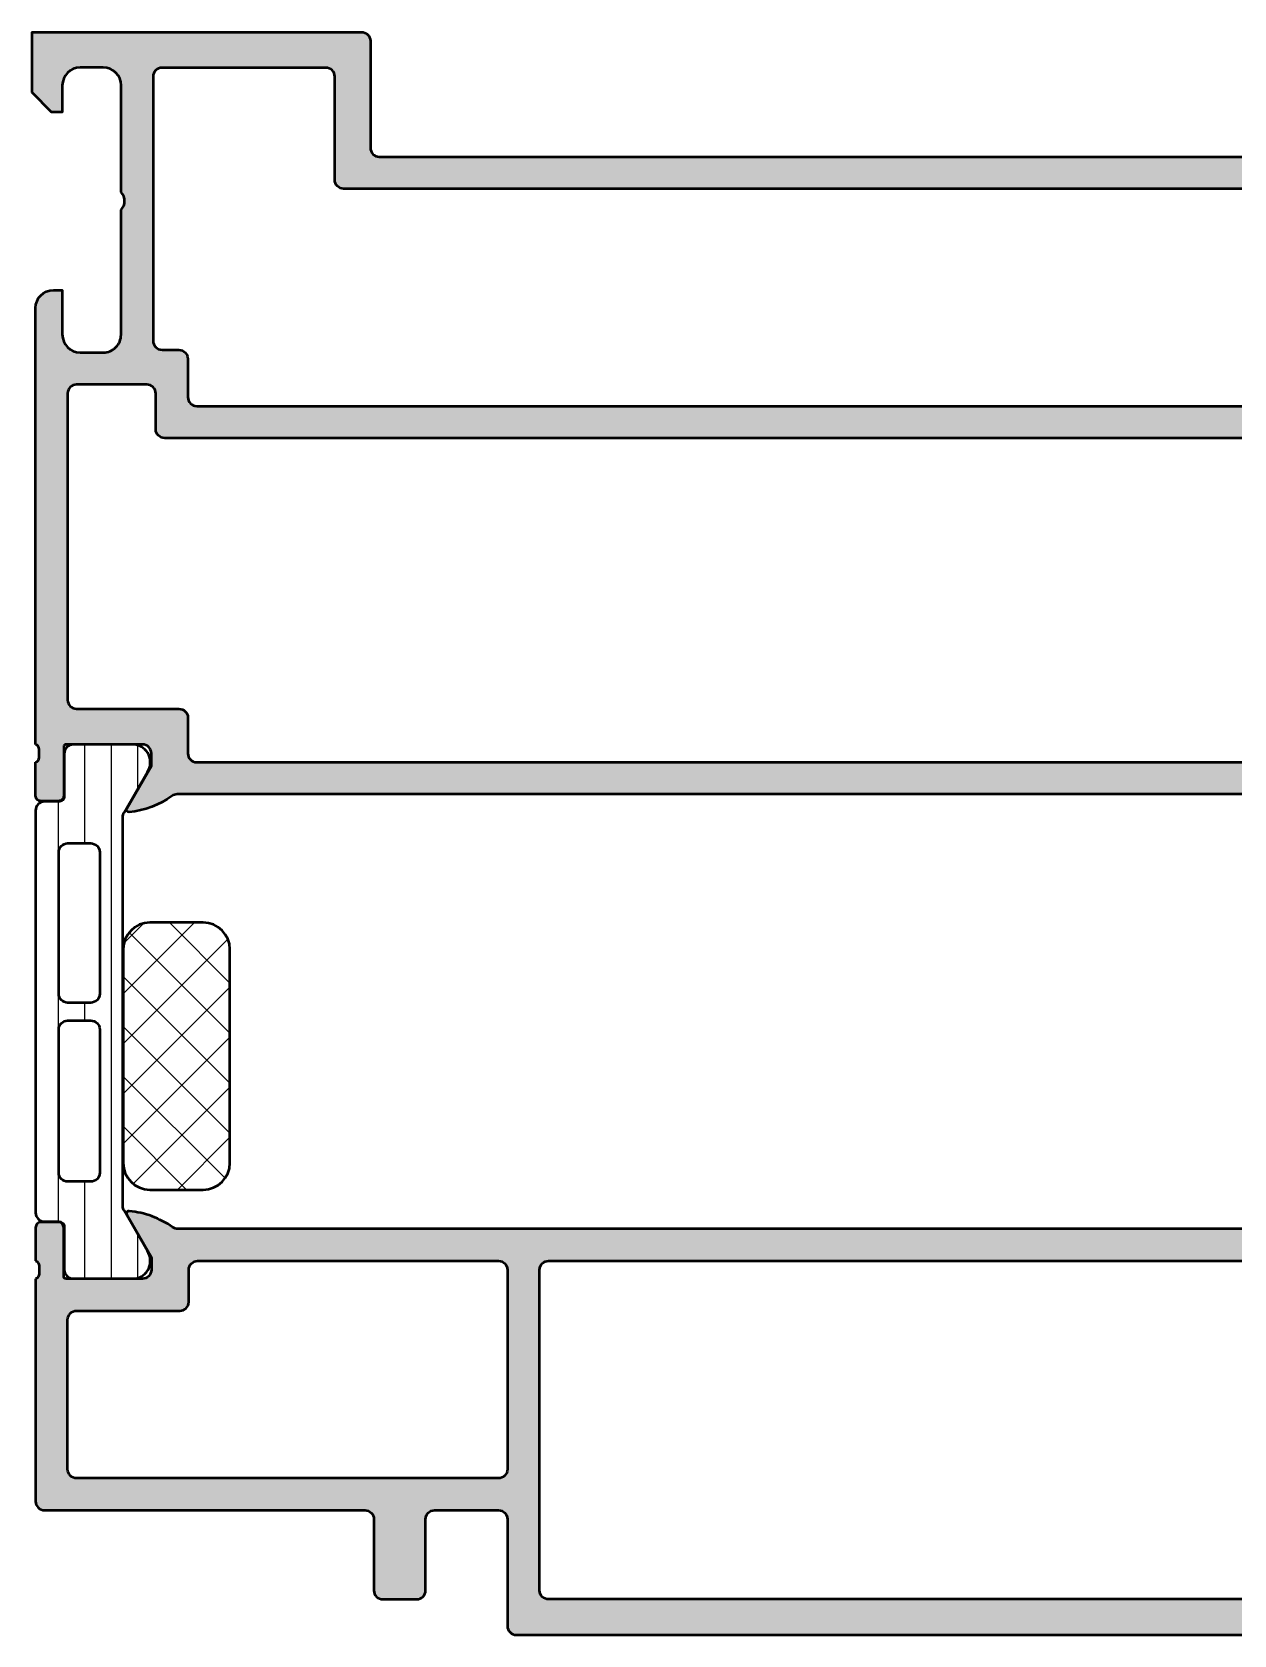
# Model space of a CAD drawing. Extents: x 0 to 135, y 0 to 90.
# Drawn here: x 0 to 67.5, y 0 to 90 of the extents above; entities that cross this region are included whole.
import ezdxf

# ---------------------------------------------------------------- set-up
doc = ezdxf.new("R2010")
doc.units = 0
for name, color, linetype, lineweight in [('0S-Alu contour', 7, 'Continuous', 50), ('0S-Alu hatch', 252, 'Continuous', 25), ('0S-Plastic contour', 254, 'Continuous', 50), ('0S-Plastic hatch', 253, 'Continuous', 25), ('0S-PT contour', 91, 'Continuous', 50), ('0S-PT hatch', 103, 'Continuous', 25)]:
    doc.layers.add(name, color=color, linetype=linetype, lineweight=lineweight)

# ---------------------------------------------------------------- blocks, each defined once
blk = doc.blocks.new('436130__63315BC6_4E05_474E_A464_216740089B08_')
at = {"layer": '0S-Alu hatch'}
h = blk.add_hatch(color=256, dxfattribs=at)
edge = h.paths.add_edge_path()
edge.add_line((-7.1e-15, 86.60998725334208), (0, 90))
edge.add_line((0, 90), (18.49999999999994, 90.00000000000202))
edge.add_ellipse((18.4999999999998, 89.50000000000188), major_axis=(-0.5000000000001421, 0), ratio=1, start_angle=180, end_angle=269.99999999998374, ccw=False)
edge.add_line((18.99999999999994, 89.50000000000188), (18.99999999999994, 83.50000000000935))
edge.add_arc((19.49999999999993, 83.50000000000935), 0.4999999999999894, 180, 269.9999999999996)
edge.add_line((19.49999999999993, 83.00000000000936), (90.49999999999945, 83.00000000001279))
edge.add_arc((90.49999999999952, 83.50000000001334), 0.5000000000005543, 269.9999999999935, 360)
edge.add_line((91.00000000000006, 83.50000000001334), (91, 89.50000000001963))
edge.add_ellipse((91.49999999999963, 89.5000000000194), major_axis=(-0.4999999999996306, 0), ratio=1, start_angle=269.99999999997397, end_angle=360, ccw=False)
edge.add_line((91.49999999999986, 90.00000000001904), (110, 90.00000000002177))
edge.add_line((110, 90.00000000002177), (109.9999999999999, 86.60998725334218))
edge.add_line((109.9999999999999, 86.60998725334218), (108.8999999999997, 85.50998725334213))
edge.add_line((108.8999999999997, 85.50998725334213), (108.2999999999998, 85.50998725334205))
edge.add_line((108.2999999999998, 85.50998725334205), (108.2999999999999, 87.00998725334212))
edge.add_arc((107.2999999999999, 87.00998725334205), 0.9999999999999573, 0, 90.00000000000081)
edge.add_line((107.2999999999999, 88.009987253342), (106, 88.00998725334199))
edge.add_arc((105.9999999999999, 87.00998725334212), 0.9999999999998721, 89.9999999999992, 180)
edge.add_line((105.0000000000001, 87.00998725334212), (104.9999999999999, 81.00998725334202))
edge.add_arc((105.525, 80.509987253342), 0.7250000000000246, 136.3971810272982, 223.6028189727017)
edge.add_line((104.9999999999999, 80.00998725334202), (104.9999999999999, 73.0099872533421))
edge.add_arc((106, 73.00998725334208), 1.000000000000028, 180, 270)
edge.add_line((106, 72.00998725334205), (107.2999999999999, 72.00998725334196))
edge.add_arc((107.2999999999998, 73.00998725334202), 1.000000000000056, 270.0000000000041, 360)
edge.add_line((108.2999999999999, 73.00998725334202), (108.2999999999999, 75.50998725334202))
edge.add_line((108.2999999999999, 75.50998725334202), (108.7999999999997, 75.50998725334202))
edge.add_ellipse((108.7999999999998, 74.5099872533419), major_axis=(-1.000000000000113, 0), ratio=1, start_angle=180, end_angle=270.00000000000165, ccw=False)
edge.add_line((109.7999999999999, 74.5099872533419), (109.8000000000008, 50.00000000002188))
edge.add_arc((109.8788364465439, 49.73247940802871), 0.2788950563274882, 106.4198764194935, 181.1645893740963)
edge.add_line((109.5999990000008, 49.72681100003034), (109.5999990000008, 49.27321700003036))
edge.add_arc((109.878867095644, 49.2675563405533), 0.2789255417371578, 178.8371299271119, 253.5754054446409)
edge.add_line((109.8000000000008, 49.00001300003036), (109.8000000000008, 47.12000200002189))
edge.add_ellipse((109.5000000000008, 47.12000200002184), major_axis=(-0.3000000000000114, 0), ratio=1, start_angle=90.00000000001091, end_angle=180, ccw=False)
edge.add_line((109.5000000000009, 46.82000200002183), (108.520025680958, 46.82000200002178))
edge.add_ellipse((108.5200256809581, 47.12000200002176), major_axis=(-0.2999999999999758, 0), ratio=1, start_angle=0, end_angle=89.99999999999193, ccw=False)
edge.add_line((108.2200256809581, 47.12000200002176), (108.220025680958, 49.88000000002195))
edge.add_arc((108.1000256809581, 49.88000000002189), 0.1199999999999051, 0, 90.00000000002036)
edge.add_line((108.1000256809581, 50.0000000000218), (103.8000000000008, 50.00000000002183))
edge.add_arc((103.8000000000008, 49.50000000002183), 0.5, 90, 180)
edge.add_line((103.3000000000008, 49.50000000002183), (103.3000000000008, 48.80000000002181))
edge.add_line((103.3000000000008, 48.80000000002181), (104.6814954576231, 46.40717967699429))
edge.add_ellipse((104.5618802153525, 46.33811978467008), major_axis=(-0.1381197846483073, 0), ratio=1, start_angle=84.37742244924073, end_angle=210.0000000000246, ccw=False)
edge.add_ellipse((105.0382232411751, 51.17660886188025), major_axis=(-5.000000000010663, 0), ratio=1, start_angle=54.481589632735904, end_angle=84.3774224492135, ccw=False)
edge.add_arc((101.8429183889696, 46.69999999992239), 0.5000000001245711, 54.48158963268474, 89.99999999995767)
edge.add_line((101.84291838897, 47.20000000004696), (8.157081610951847, 47.20000000002212))
edge.add_arc((8.157081610951886, 46.70000000002866), 0.499999999993463, 90.00000000000428, 125.5184103672748)
edge.add_ellipse((4.961776758824488, 51.17660886187668), major_axis=(-5.000000000007009, 0), ratio=1, start_angle=95.62257755079412, end_angle=125.51841036727109, ccw=False)
edge.add_ellipse((5.438119784647258, 46.33811978467018), major_axis=(-0.1381197846482801, 0), ratio=1, start_angle=-29.999999999976694, end_angle=95.62257755082089, ccw=False)
edge.add_line((5.318504542376584, 46.40717967699427), (6.699999999998965, 48.80000000002182))
edge.add_line((6.699999999998965, 48.80000000002182), (6.699999999999, 49.50000000002173))
edge.add_arc((6.199999999998951, 49.50000000002181), 0.5000000000000498, 0, 89.99999999999022)
edge.add_line((6.199999999999036, 50.00000000002186), (1.899974319041781, 50.00000000002188))
edge.add_arc((1.899974319041777, 49.88000000002188), 0.1200000000000045, 89.9999999999982, 180)
edge.add_line((1.779974319041773, 49.88000000002188), (1.77997431904177, 47.12000200002179))
edge.add_ellipse((1.47997431904184, 47.12000200002181), major_axis=(-0.2999999999999296, 0), ratio=1, start_angle=89.99999999999523, end_angle=180, ccw=False)
edge.add_line((1.479974319041815, 46.82000200002188), (0.4999999999990053, 46.82000200002188))
edge.add_ellipse((0.4999999999989877, 47.12000200002188), major_axis=(-0.3000000000000043, 0), ratio=1, start_angle=0, end_angle=90.00000000000341, ccw=False)
edge.add_line((0.1999999999989834, 47.12000200002188), (0.1999999999990507, 49.00001300003039))
edge.add_arc((0.121132904355805, 49.26755634055329), 0.2789255417371319, 286.4245945553725, 361.1628700729025)
edge.add_line((0.4000009999989541, 49.27321700003043), (0.400000999998909, 49.72681100003029))
edge.add_arc((0.1211635534558797, 49.7324794080287), 0.2788950563274171, 358.8354106258941, 433.5801235804983)
edge.add_line((0.1999999999989631, 50.0000000000218), (0.1999999999999886, 74.50998725334193))
edge.add_ellipse((1.200000000000006, 74.50998725334205), major_axis=(-1.000000000000017, 0), ratio=1, start_angle=270.00000000000756, end_angle=360, ccw=False)
edge.add_line((1.199999999999874, 75.50998725334206), (1.699999999999924, 75.50998725334199))
edge.add_line((1.699999999999924, 75.50998725334199), (1.699999999999931, 73.00998725334216))
edge.add_arc((2.700000000000038, 73.00998725334216), 1.000000000000106, 180, 269.9999999999943)
edge.add_line((2.699999999999938, 72.00998725334205), (3.999999999999722, 72.00998725334205))
edge.add_arc((3.99999999999985, 73.00998725334215), 1.000000000000099, 269.9999999999927, 360)
edge.add_line((4.99999999999995, 73.00998725334215), (4.999999999999943, 80.00998725334202))
edge.add_arc((4.475000000000115, 80.50998725334205), 0.7249999999998951, 316.3971810272854, 403.602818972713)
edge.add_line((4.999999999999956, 81.00998725334205), (4.999999999999943, 87.009987253342))
edge.add_arc((3.999999999999928, 87.00998725334205), 1.000000000000014, 0, 90)
edge.add_line((3.999999999999928, 88.00998725334206), (2.699999999999818, 88.00998725334206))
edge.add_arc((2.700000000000219, 87.00998725334183), 1.000000000000227, 90.000000000023, 180)
edge.add_line((1.699999999999992, 87.00998725334183), (1.699999999999882, 85.509987253342))
edge.add_line((1.699999999999882, 85.509987253342), (1.099999999999795, 85.50998725334213))
edge.add_line((1.099999999999795, 85.50998725334213), (-7.1e-15, 86.60998725334208))
edge = h.paths.add_edge_path()
edge.add_ellipse((7.449288645833526, 67.70000000000145), major_axis=(-0.4999999999999574, 0), ratio=1, start_angle=0, end_angle=89.9999999999992, ccw=False)
edge.add_line((6.949288645833568, 67.70000000000144), (6.949288645833576, 69.70998725334204))
edge.add_arc((6.449288645833547, 69.709987253342), 0.5000000000000285, 0, 90.00000000000325)
edge.add_line((6.449288645833519, 70.20998725334204), (2.499999999999488, 70.20998725334204))
edge.add_arc((2.499999999999488, 69.70998725334204), 0.5, 90, 180)
edge.add_line((1.999999999999488, 69.70998725334204), (1.999999999999488, 52.50000000002184))
edge.add_arc((2.499999999999502, 52.50000000002184), 0.5000000000000142, 180, 269.9999999999984)
edge.add_line((2.499999999999488, 52.00000000002184), (8.24928864583336, 52.00000000002184))
edge.add_ellipse((8.249288645833431, 51.50000000002168), major_axis=(-0.5000000000001564, 0), ratio=1, start_angle=180, end_angle=270.00000000000813, ccw=False)
edge.add_line((8.749288645833587, 51.50000000002175), (8.749288645833587, 49.50000000004659))
edge.add_arc((9.249288645833644, 49.50000000004659), 0.500000000000057, 180, 270)
edge.add_line((9.249288645833644, 49.00000000004653), (100.7507113541662, 49.00000000004653))
edge.add_arc((100.7507113541662, 49.50000000004662), 0.5000000000000853, 269.9999999999968, 360)
edge.add_line((101.2507113541663, 49.50000000004659), (101.2507113541663, 51.50000000002172))
edge.add_ellipse((101.7507113541664, 51.50000000002172), major_axis=(-0.5000000000001137, 0), ratio=1, start_angle=270, end_angle=360, ccw=False)
edge.add_line((101.7507113541664, 52.00000000002184), (107.5000000000004, 52.00000000002184))
edge.add_arc((107.5000000000004, 52.50000000002189), 0.500000000000057, 269.9999999999935, 360)
edge.add_line((108.0000000000005, 52.50000000002184), (108.0000000000004, 69.70998725334204))
edge.add_arc((107.5000000000004, 69.70998725334204), 0.5, 0, 90)
edge.add_line((107.5000000000004, 70.20998725334204), (103.5507113541663, 70.20998725334204))
edge.add_arc((103.5507113541663, 69.70998725334204), 0.5, 90, 180)
edge.add_line((103.0507113541663, 69.70998725334204), (103.0507113541663, 67.70000000000152))
edge.add_ellipse((102.5507113541663, 67.70000000000152), major_axis=(-0.500000000000071, 0), ratio=1, start_angle=89.99999999999511, end_angle=180, ccw=False)
edge.add_line((102.5507113541662, 67.20000000000145), (7.449288645833519, 67.2000000000015))
edge = h.paths.add_edge_path()
edge.add_arc((16.49999999999994, 87.49999999997758), 0.5, 0, 90)
edge.add_line((16.49999999999994, 87.99999999997758), (7.290012746635227, 87.99999999997789))
edge.add_arc((7.290012746634417, 87.5099872533427), 0.4900127466351876, 89.9999999999053, 180)
edge.add_line((6.799999999999229, 87.5099872533427), (6.79999999999876, 72.65781615802257))
edge.add_arc((7.299999999998789, 72.65781615802271), 0.5000000000000285, 180, 270.0000000000098)
edge.add_line((7.299999999998874, 72.15781615802268), (8.24928864581176, 72.15781615802268))
edge.add_ellipse((8.249288645811745, 71.6578161580008), major_axis=(-0.5000000000218848, 0), ratio=1, start_angle=180, end_angle=269.9999999999984, ccw=False)
edge.add_line((8.74928864583363, 71.6578161580008), (8.749288645833474, 69.50000000000085))
edge.add_arc((9.249288645833346, 69.50000000000097), 0.4999999999998721, 180, 270.0000000000081)
edge.add_line((9.249288645833415, 69.0000000000011), (100.7507113541664, 69.00000000000142))
edge.add_arc((100.7507113541665, 69.50000000000126), 0.4999999999998437, 269.999999999987, 360)
edge.add_line((101.2507113541663, 69.50000000000126), (101.2507113541663, 71.65781615802285))
edge.add_ellipse((101.7507113541662, 71.65781615802277), major_axis=(-0.4999999999998864, 0), ratio=1, start_angle=269.9999999999935, end_angle=360, ccw=False)
edge.add_line((101.7507113541663, 72.15781615802265), (102.700000000001, 72.15781615802265))
edge.add_arc((102.7000000000013, 72.65781615802265), 0.5, 269.9999999999674, 360)
edge.add_line((103.2000000000013, 72.65781615802265), (103.2000000000006, 87.50998725334273))
edge.add_arc((102.7099872533436, 87.50998725334274), 0.4900127466570581, 0, 90.00000000009139)
edge.add_line((102.7099872533428, 87.99999999999982), (93.49999999999994, 87.99999999999972))
edge.add_arc((93.49999999999991, 87.49999999999979), 0.499999999999929, 89.99999999999837, 180)
edge.add_line((93, 87.49999999999979), (92.99999999999994, 81.70000000000967))
edge.add_ellipse((92.49999999999935, 81.7000000000093), major_axis=(-0.5000000000005969, 0), ratio=1, start_angle=90.0000000000424, end_angle=180, ccw=False)
edge.add_line((92.49999999999972, 81.20000000000869), (17.49999999999988, 81.20000000000942))
edge.add_ellipse((17.49999999999978, 81.70000000000927), major_axis=(-0.4999999999998437, 0), ratio=1, start_angle=0, end_angle=90.00000000001222, ccw=False)
edge.add_line((16.99999999999993, 81.70000000000925), (16.99999999999994, 87.4999999999776))
at = {"layer": '0S-Alu contour', "color": 7}
for points in [[(-7.1e-15, 86.60998725334208), (0, 90), (18.49999999999994, 90.00000000000202)], [(18.99999999999994, 89.50000000000188), (18.99999999999994, 83.50000000000935)], [(91.00000000000006, 83.50000000001334), (91, 89.50000000001963)], [(91.49999999999986, 90.00000000001904), (110, 90.00000000002177), (109.9999999999999, 86.60998725334218), (108.8999999999997, 85.50998725334213), (108.2999999999998, 85.50998725334205), (108.2999999999999, 87.00998725334212)], [(3.999999999999928, 88.00998725334206), (2.699999999999818, 88.00998725334206)], [(6.799999999999229, 87.5099872533427), (6.79999999999876, 72.65781615802257)], [(16.49999999999994, 87.99999999997758), (7.290012746635227, 87.99999999997789)], [(16.99999999999993, 81.70000000000925), (16.99999999999994, 87.4999999999776)], [(93, 87.49999999999979), (92.99999999999994, 81.70000000000967)], [(102.7099872533428, 87.99999999999982), (93.49999999999994, 87.99999999999972)], [(103.2000000000013, 72.65781615802265), (103.2000000000006, 87.50998725334273)], [(107.2999999999999, 88.009987253342), (106, 88.00998725334199)], [(1.699999999999992, 87.00998725334183), (1.699999999999882, 85.509987253342), (1.099999999999795, 85.50998725334213), (-7.1e-15, 86.60998725334208)], [(4.999999999999956, 81.00998725334205), (4.999999999999943, 87.009987253342)], [(105.0000000000001, 87.00998725334212), (104.9999999999999, 81.00998725334202)], [(19.49999999999993, 83.00000000000936), (90.49999999999945, 83.00000000001279)], [(92.49999999999972, 81.20000000000869), (17.49999999999988, 81.20000000000942)], [(4.99999999999995, 73.00998725334215), (4.999999999999943, 80.00998725334202)], [(104.9999999999999, 80.00998725334202), (104.9999999999999, 73.0099872533421)], [(1.199999999999874, 75.50998725334206), (1.699999999999924, 75.50998725334199), (1.699999999999931, 73.00998725334216)], [(108.2999999999999, 73.00998725334202), (108.2999999999999, 75.50998725334202), (108.7999999999997, 75.50998725334202)], [(0.1999999999989631, 50.0000000000218), (0.1999999999999886, 74.50998725334193)], [(109.7999999999999, 74.5099872533419), (109.8000000000008, 50.00000000002188)], [(2.699999999999938, 72.00998725334205), (3.999999999999722, 72.00998725334205)], [(7.299999999998874, 72.15781615802268), (8.24928864581176, 72.15781615802268)], [(101.7507113541663, 72.15781615802265), (102.700000000001, 72.15781615802265)], [(106, 72.00998725334205), (107.2999999999999, 72.00998725334196)], [(8.74928864583363, 71.6578161580008), (8.749288645833474, 69.50000000000085)], [(101.2507113541663, 69.50000000000126), (101.2507113541663, 71.65781615802285)], [(6.449288645833519, 70.20998725334204), (2.499999999999488, 70.20998725334204)], [(107.5000000000004, 70.20998725334204), (103.5507113541663, 70.20998725334204)], [(1.999999999999488, 69.70998725334204), (1.999999999999488, 52.50000000002184)], [(6.949288645833568, 67.70000000000144), (6.949288645833576, 69.70998725334204)], [(103.0507113541663, 69.70998725334204), (103.0507113541663, 67.70000000000152)], [(108.0000000000005, 52.50000000002184), (108.0000000000004, 69.70998725334204)], [(9.249288645833415, 69.0000000000011), (100.7507113541664, 69.00000000000142)], [(102.5507113541662, 67.20000000000145), (7.449288645833519, 67.2000000000015)], [(2.499999999999488, 52.00000000002184), (8.24928864583336, 52.00000000002184)], [(8.749288645833587, 51.50000000002175), (8.749288645833587, 49.50000000004659)], [(101.2507113541663, 49.50000000004659), (101.2507113541663, 51.50000000002172)], [(101.7507113541664, 52.00000000002184), (107.5000000000004, 52.00000000002184)], [(0.4000009999989541, 49.27321700003043), (0.400000999998909, 49.72681100003029)], [(1.779974319041773, 49.88000000002188), (1.77997431904177, 47.12000200002179)], [(6.199999999999036, 50.00000000002186), (1.899974319041781, 50.00000000002188)], [(108.1000256809581, 50.0000000000218), (103.8000000000008, 50.00000000002183)], [(108.2200256809581, 47.12000200002176), (108.220025680958, 49.88000000002195)], [(109.5999990000008, 49.72681100003034), (109.5999990000008, 49.27321700003036)], [(0.1999999999989834, 47.12000200002188), (0.1999999999990507, 49.00001300003039)], [(5.318504542376584, 46.40717967699427), (6.699999999998965, 48.80000000002182), (6.699999999999, 49.50000000002173)], [(9.249288645833644, 49.00000000004653), (100.7507113541662, 49.00000000004653)], [(103.3000000000008, 49.50000000002183), (103.3000000000008, 48.80000000002181), (104.6814954576231, 46.40717967699429)], [(109.8000000000008, 49.00001300003036), (109.8000000000008, 47.12000200002189)], [(1.479974319041815, 46.82000200002188), (0.4999999999990053, 46.82000200002188)], [(101.84291838897, 47.20000000004696), (8.157081610951847, 47.20000000002212)], [(109.5000000000009, 46.82000200002183), (108.520025680958, 46.82000200002178)]]:
    blk.add_lwpolyline(points, dxfattribs=at)
at = {"layer": '0S-Alu contour', "color": 7, "extrusion": (0, 0, -1)}
for centre, radius, start, end in [((-18.4999999999998, 89.50000000000188), 0.5000000000001421, 90.00000000001629, 180), ((-91.49999999999963, 89.5000000000194), 0.4999999999996306, 0, 90.00000000002605), ((-17.49999999999978, 81.70000000000927), 0.4999999999998437, 269.9999999999878, 0), ((-92.49999999999935, 81.7000000000093), 0.5000000000005969, 180, 269.9999999999576), ((-1.200000000000006, 74.50998725334205), 1.000000000000017, 0, 89.99999999999245), ((-108.7999999999998, 74.5099872533419), 1.000000000000113, 89.99999999999837, 180), ((-8.249288645811745, 71.6578161580008), 0.5000000000218848, 90.0000000000016, 180), ((-101.7507113541662, 71.65781615802277), 0.4999999999998864, 0, 90.00000000000651), ((-7.449288645833526, 67.70000000000145), 0.4999999999999574, 270.0000000000008, 0), ((-102.5507113541663, 67.70000000000152), 0.500000000000071, 180, 270.0000000000049), ((-8.249288645833431, 51.50000000002168), 0.5000000000001564, 89.99999999999186, 180), ((-101.7507113541664, 51.50000000002172), 0.5000000000001137, 0, 90), ((-0.4999999999989877, 47.12000200002188), 0.3000000000000043, 269.9999999999966, 0), ((-1.47997431904184, 47.12000200002181), 0.2999999999999296, 180, 270.0000000000048), ((-4.961776758824488, 51.17660886187668), 5.000000000007009, 234.4815896327289, 264.3774224492059), ((-105.0382232411751, 51.17660886188025), 5.000000000010663, 275.6225775507865, 305.5184103672642), ((-108.5200256809581, 47.12000200002176), 0.2999999999999758, 270.0000000000081, 0), ((-109.5000000000008, 47.12000200002184), 0.3000000000000114, 180, 269.9999999999891), ((-5.438119784647258, 46.33811978467018), 0.1381197846482801, 264.3774224491791, 29.99999999997672), ((-104.5618802153525, 46.33811978467008), 0.1381197846483073, 149.9999999999754, 275.6225775507593)]:
    blk.add_arc(centre, radius, start, end, dxfattribs=at)
at = {"layer": '0S-Alu contour', "color": 7}
for centre, radius, start, end in [((2.700000000000219, 87.00998725334183), 1.000000000000227, 90.000000000023, 180), ((3.999999999999928, 87.00998725334205), 1.000000000000014, 0, 90), ((7.290012746634417, 87.5099872533427), 0.4900127466351876, 89.9999999999053, 180), ((16.49999999999994, 87.49999999997758), 0.5, 0, 90), ((93.49999999999991, 87.49999999999979), 0.499999999999929, 89.99999999999837, 180), ((102.7099872533436, 87.50998725334274), 0.4900127466570581, 0, 90.00000000009139), ((105.9999999999999, 87.00998725334212), 0.9999999999998721, 89.9999999999992, 180), ((107.2999999999999, 87.00998725334205), 0.9999999999999573, 0, 90.00000000000081), ((19.49999999999993, 83.50000000000935), 0.4999999999999894, 180, 269.9999999999996), ((90.49999999999952, 83.50000000001334), 0.5000000000005543, 269.9999999999935, 0), ((4.475000000000115, 80.50998725334205), 0.7249999999998951, 316.3971810272854, 43.60281897271309), ((105.525, 80.509987253342), 0.7250000000000246, 136.3971810272982, 223.6028189727017), ((2.700000000000038, 73.00998725334216), 1.000000000000106, 180, 269.9999999999943), ((3.99999999999985, 73.00998725334215), 1.000000000000099, 269.9999999999927, 0), ((106, 73.00998725334208), 1.000000000000028, 180, 270), ((107.2999999999998, 73.00998725334202), 1.000000000000056, 270.0000000000041, 0), ((7.299999999998789, 72.65781615802271), 0.5000000000000285, 180, 270.0000000000098), ((102.7000000000013, 72.65781615802265), 0.5, 269.9999999999674, 0), ((2.499999999999488, 69.70998725334204), 0.5, 90, 180), ((6.449288645833547, 69.709987253342), 0.5000000000000285, 0, 90.00000000000325), ((103.5507113541663, 69.70998725334204), 0.5, 90, 180), ((107.5000000000004, 69.70998725334204), 0.5, 0, 90), ((9.249288645833346, 69.50000000000097), 0.4999999999998721, 180, 270.0000000000081), ((100.7507113541665, 69.50000000000126), 0.4999999999998437, 269.999999999987, 0), ((2.499999999999502, 52.50000000002184), 0.5000000000000142, 180, 269.9999999999984), ((107.5000000000004, 52.50000000002189), 0.500000000000057, 269.9999999999935, 0), ((0.1211635534558797, 49.7324794080287), 0.2788950563274171, 358.8354106258941, 73.58012358049832), ((1.899974319041777, 49.88000000002188), 0.1200000000000045, 89.9999999999982, 180), ((6.199999999998951, 49.50000000002181), 0.5000000000000498, 0, 89.99999999999022), ((103.8000000000008, 49.50000000002183), 0.5, 90, 180), ((108.1000256809581, 49.88000000002189), 0.1199999999999051, 0, 90.00000000002036), ((109.8788364465439, 49.73247940802871), 0.2788950563274882, 106.4198764194935, 181.1645893740963), ((0.121132904355805, 49.26755634055329), 0.2789255417371319, 286.4245945553725, 1.162870072902523), ((9.249288645833644, 49.50000000004659), 0.500000000000057, 180, 270), ((100.7507113541662, 49.50000000004662), 0.5000000000000853, 269.9999999999968, 0), ((109.878867095644, 49.2675563405533), 0.2789255417371578, 178.8371299271119, 253.5754054446409), ((8.157081610951886, 46.70000000002866), 0.499999999993463, 90.00000000000428, 125.5184103672748), ((101.8429183889696, 46.69999999992239), 0.5000000001245711, 54.48158963268474, 89.99999999995767)]:
    blk.add_arc(centre, radius, start, end, dxfattribs=at)
blk = doc.blocks.new('436150__2FCB944A_E378_4CDE_8F6D_AB2FD51C26F9_')
at = {"layer": '0S-Alu hatch'}
h = blk.add_hatch(color=256, dxfattribs=at)
edge = h.paths.add_edge_path()
edge.add_ellipse((0.1211337185883689, 20.26748415947536), major_axis=(-0.2788950563267107, 0), ratio=1, start_angle=106.4198764194827, end_angle=181.1645893740857, ccw=False)
edge.add_line((0.1999701651311631, 19.99996356748292), (0.1999701651309351, 7.499918030038202))
edge.add_arc((0.6999700572243609, 7.499918030038301), 0.4999998920934258, 180, 270.0001587912989)
edge.add_line((0.6999714429395567, 6.999918137946796), (18.6999687752966, 6.999968171972781))
edge.add_ellipse((18.69997016513083, 6.499968171974742), major_axis=(-0.4999999999999706, 0), ratio=1, start_angle=180, end_angle=270.00015926327137, ccw=False)
edge.add_line((19.1999701651308, 6.499968171974742), (19.19997016513102, 2.499968209711241))
edge.add_arc((19.69997016513101, 2.499968209711255), 0.4999999999999929, 180, 269.999999999978)
edge.add_line((19.69997016513082, 1.999968209711262), (21.59996949843355, 1.999968209710573))
edge.add_arc((21.59996949843328, 2.49996820971063), 0.500000000000057, 270.0000000000318, 360)
edge.add_line((22.09996949843333, 2.49996820971063), (22.09996949843333, 6.499962630993294))
edge.add_ellipse((22.59996949843322, 6.499962630993422), major_axis=(-0.4999999999998935, 0), ratio=1, start_angle=270.00000000001387, end_angle=360, ccw=False)
edge.add_line((22.5999694984331, 6.999962630993316), (26.19996949842887, 6.999962630993309))
edge.add_ellipse((26.19996949842863, 6.499962630989784), major_axis=(-0.5000000000035243, 0), ratio=1, start_angle=180, end_angle=269.9999999999719, ccw=False)
edge.add_line((26.69996949843215, 6.499962630989784), (26.69996949843215, 0.4999635672827339))
edge.add_arc((27.19996949843218, 0.4999635672825633), 0.5000000000000249, 180, 270.0000000001307)
edge.add_line((27.19996949843332, -3.64327174616e-05), (134.4999701651311, -3.64324688462e-05))
edge.add_arc((134.4999306950667, 0.5000030375953486), 0.5000394716219578, 270.0045225791946, 359.9954774207697)
edge.add_line((134.9999701651309, 0.4999635675306147), (134.9999701651309, 4.499963567531381))
edge.add_arc((134.4999150615751, 4.499908463975373), 0.5000551065918479, 0.0063137065699082, 89.99368629343056)
edge.add_line((134.4999701651313, 4.999963567531153), (133.199951854584, 4.999963567531153))
edge.add_arc((133.1999545954515, 4.499960826663709), 0.5000027408749566, 90.00031407855832, 179.9996859215192)
edge.add_line((132.699951854584, 4.499963567530533), (132.699951854584, 3.999963567531381))
edge.add_line((132.699951854584, 3.999963567531381), (133.6999518545844, 3.999963567531381))
edge.add_line((133.6999518545844, 3.999963567531381), (133.6999518545842, 2.499963567531381))
edge.add_ellipse((132.6999320314364, 2.499983390679176), major_axis=(-1.00001982334427, 0), ratio=1, start_angle=90.0011357601876, end_angle=179.9988642393878, ccw=False)
edge.add_line((132.6999518545841, 1.499963567531381), (128.6999518545841, 1.499963567531153))
edge.add_ellipse((128.6999716777318, 2.499983390678721), major_axis=(-1.000019823344042, 0), ratio=1, start_angle=0.0011357599706229848, end_angle=89.9988642398124, ccw=False)
edge.add_line((127.6999518545843, 2.49996356753477), (127.6999518545843, 3.999963567531381))
edge.add_line((127.6999518545843, 3.999963567531381), (128.6999518545842, 3.999963567531153))
edge.add_line((128.6999518545842, 3.999963567531153), (128.6999518545841, 4.499963567531153))
edge.add_arc((128.1999491137161, 4.499960826663397), 0.5000027408754965, 0.0003140784807261, 89.99968592143841)
edge.add_line((128.1999518545837, 4.999963567531381), (125.3999640616156, 4.999963567531381))
edge.add_arc((125.3999566269648, 4.499971002181894), 0.4999925654047618, 89.99914803909982, 180.0008519608678)
edge.add_line((124.8999640616153, 4.499963567531322), (124.8999640616151, 4.299958989895117))
edge.add_arc((125.3999540994836, 4.29994902776292), 0.4999900379677317, 179.9988584008714, 270.0011415989594)
edge.add_line((125.3999640616153, 3.799958989894435), (125.8999640616155, 3.799958989894435))
edge.add_ellipse((125.8999306739929, 3.299925602272082), major_axis=(-0.5000333887370111, 0), ratio=1, start_angle=180.0038256842582, end_angle=269.9961743157366, ccw=False)
edge.add_line((126.3999640616152, 3.299958989894673), (126.3999640616155, 2.499963567531381))
edge.add_ellipse((125.8997806406958, 2.499987714975844), major_axis=(-0.5001834215025682, 0), ratio=1, start_angle=90.00276607862457, end_angle=179.9972339216146, ccw=False)
edge.add_line((125.8998047881406, 1.999804294056161), (110.299970165131, 1.999804294055707))
edge.add_ellipse((110.2999701651309, 2.499804294055707), major_axis=(-0.5, 0), ratio=1, start_angle=0, end_angle=90.00000000000159, ccw=False)
edge.add_line((109.7999701651309, 2.499804294055707), (109.7999701651309, 19.99996356748181))
edge.add_ellipse((109.8788066116737, 20.26748415947493), major_axis=(-0.2788950563273762, 0), ratio=1, start_angle=-1.1645893740706015, end_angle=73.58012358054839, ccw=False)
edge.add_line((109.5999691651307, 20.27315256747318), (109.5999691651307, 20.72674656747323))
edge.add_ellipse((109.878837260774, 20.73240722695027), major_axis=(-0.2789255417372425, 0), ratio=1, start_angle=-73.57540544466428, end_angle=1.1628700728833792, ccw=False)
edge.add_line((109.7999701651309, 20.99995056747333), (109.7999701651309, 22.8799615674817))
edge.add_arc((109.4999701651307, 22.87996156748167), 0.3000000000002103, 0, 89.99999999999459)
edge.add_line((109.4999701651307, 23.17996156748188), (108.5199958460878, 23.17996156748188))
edge.add_arc((108.5199958460881, 22.87996156748193), 0.2999999999999545, 90.00000000004886, 180)
edge.add_line((108.2199958460881, 22.87996156748193), (108.2199958460881, 20.1199635674817))
edge.add_ellipse((108.0999958460882, 20.1199635674817), major_axis=(-0.1199999999998908, 0), ratio=1, start_angle=90, end_angle=180, ccw=False)
edge.add_line((108.0999958460882, 19.99996356748181), (103.79997016513, 19.99996356748181))
edge.add_ellipse((103.7999701651304, 20.49996356748136), major_axis=(-0.4999999999995453, 0), ratio=1, start_angle=0, end_angle=89.99999999994787, ccw=False)
edge.add_line((103.2999701651309, 20.49996356748136), (103.2999701651309, 21.19996356748165))
edge.add_line((103.2999701651309, 21.19996356748165), (104.6814656227532, 23.59278389050917))
edge.add_arc((104.5618503804827, 23.66184378283351), 0.1381197846483169, 329.9999999999097, 457.7024374940416)
edge.add_arc((105.0094687684653, 18.82049254802814), 5.000000000001217, 95.34922800960184, 125.4670560810976)
edge.add_ellipse((101.818177589979, 23.29996356748226), major_axis=(-0.4999999999999966, 0), ratio=1, start_angle=89.9999999999983, end_angle=125.4670560810957, ccw=False)
edge.add_line((101.818177589979, 22.79996356748227), (8.181762740279124, 22.79996356748227))
edge.add_ellipse((8.181762740279115, 23.29996356748104), major_axis=(-0.4999999999987779, 0), ratio=1, start_angle=54.53294391886419, end_angle=90.0000000000012, ccw=False)
edge.add_arc((4.990471561796697, 18.82049254803878), 4.999999999990563, 54.5329439188632, 84.65077199039294)
edge.add_arc((5.438089949778673, 23.6618437828337), 0.1381197846481356, 82.297562505913, 210.0000000000111)
edge.add_line((5.318474707508165, 23.59278389050961), (6.699970165130565, 21.1999635674816))
edge.add_line((6.699970165130565, 21.1999635674816), (6.699970165130537, 20.49996356748204))
edge.add_ellipse((6.199970165130439, 20.49996356748192), major_axis=(-0.5000000000000977, 0), ratio=1, start_angle=90.0000000000079, end_angle=180, ccw=False)
edge.add_line((6.199970165130508, 19.99996356748181), (1.899944484173659, 19.99996356748227))
edge.add_ellipse((1.899944484173428, 20.11996356748239), major_axis=(-0.1200000000001182, 0), ratio=1, start_angle=0, end_angle=90.00000000011028, ccw=False)
edge.add_line((1.779944484173309, 20.11996356748239), (1.779944484173768, 22.87996156748215))
edge.add_arc((1.479944484173561, 22.87996156748213), 0.3000000000002068, 0, 89.99999999999525)
edge.add_line((1.479944484173586, 23.17996156748233), (0.4999701651307476, 23.17996156748234))
edge.add_arc((0.4999701651307494, 22.87996156748213), 0.3000000000002103, 90.00000000000033, 180)
edge.add_line((0.199970165130539, 22.87996156748213), (0.199970165130992, 20.99995056747359))
edge.add_ellipse((0.1211030694878991, 20.73240722695103), major_axis=(-0.2789255417367685, 0), ratio=1, start_angle=178.8371299271035, end_angle=253.5754054446382, ccw=False)
edge.add_line((0.3999711651306851, 20.72674656747393), (0.3999711651306938, 20.27315256747366))
edge = h.paths.add_edge_path()
edge.add_line((28.49996949843282, 2.499963567286698), (28.49996949843461, 20.49996356748227))
edge.add_ellipse((28.99996949843461, 20.49996356748227), major_axis=(-0.5, 0), ratio=1, start_angle=269.99999999999875, end_angle=360, ccw=False)
edge.add_line((28.99996949843462, 20.99996356748227), (100.6999701651309, 20.99996356748227))
edge.add_ellipse((100.6999701651309, 20.49996356748227), major_axis=(-0.5, 0), ratio=1, start_angle=180, end_angle=270, ccw=False)
edge.add_line((101.1999701651308, 20.49996356748227), (101.1999701651308, 18.69996356748227))
edge.add_arc((101.6999701651309, 18.69996356748227), 0.5, 180, 270)
edge.add_line((101.6999701651309, 18.19996356748227), (107.4999701651309, 18.19996356748227))
edge.add_ellipse((107.4999701651309, 17.69996356748228), major_axis=(-0.4999999999999858, 0), ratio=1, start_angle=180, end_angle=270, ccw=False)
edge.add_line((107.9999701651308, 17.69996356748228), (107.9999701651309, 2.499963567468597))
edge.add_ellipse((107.4999701651309, 2.499963567468597), major_axis=(-0.5, 0), ratio=1, start_angle=90.00000000013188, end_angle=180, ccw=False)
edge.add_line((107.4999701651321, 1.999963567468597), (28.99996949843396, 1.999963567286712))
edge.add_ellipse((28.9999694984328, 2.499963567286698), major_axis=(-0.4999999999999858, 0), ratio=1, start_angle=0, end_angle=90.00000000013227, ccw=False)
edge = h.paths.add_edge_path()
edge.add_ellipse((2.499970165131067, 17.69996356748228), major_axis=(-0.4999999999999716, 0), ratio=1, start_angle=269.99999999999756, end_angle=360, ccw=False)
edge.add_line((2.499970165131088, 18.19996356748226), (8.299970165131098, 18.19996356748227))
edge.add_arc((8.299970165131098, 18.6999635674823), 0.5000000000000285, 270.0000000000002, 360)
edge.add_line((8.799970165131127, 18.69996356748228), (8.79997016513113, 20.49996356748227))
edge.add_ellipse((9.299970165131114, 20.49996356748227), major_axis=(-0.4999999999999858, 0), ratio=1, start_angle=270.0000000000018, end_angle=360, ccw=False)
edge.add_line((9.299970165131098, 20.99996356748226), (26.19996949843216, 20.99996356748227))
edge.add_ellipse((26.19996949843216, 20.49996356748227), major_axis=(-0.5, 0), ratio=1, start_angle=180, end_angle=270, ccw=False)
edge.add_line((26.69996949843215, 20.49996356748227), (26.69996949843216, 9.29996263099332))
edge.add_ellipse((26.19996949843216, 9.29996263099332), major_axis=(-0.5, 0), ratio=1, start_angle=89.9999999999992, end_angle=180, ccw=False)
edge.add_line((26.19996949843216, 8.79996263099332), (2.499970165130946, 8.79996263099332))
edge.add_ellipse((2.499970165130941, 9.299962630993306), major_axis=(-0.4999999999999858, 0), ratio=1, start_angle=0, end_angle=90.00000000000063, ccw=False)
edge.add_line((1.999970165130955, 9.299962630993335), (1.999970165131095, 17.69996356748228))
at = {"layer": '0S-Alu contour', "color": 7}
for points in [[(5.318474707508165, 23.59278389050961), (6.699970165130565, 21.1999635674816), (6.699970165130537, 20.49996356748204)], [(103.2999701651309, 20.49996356748136), (103.2999701651309, 21.19996356748165), (104.6814656227532, 23.59278389050917)], [(0.199970165130539, 22.87996156748213), (0.199970165130992, 20.99995056747359)], [(1.479944484173586, 23.17996156748233), (0.4999701651307476, 23.17996156748234)], [(1.779944484173309, 20.11996356748239), (1.779944484173768, 22.87996156748215)], [(101.818177589979, 22.79996356748227), (8.181762740279124, 22.79996356748227)], [(108.2199958460881, 22.87996156748193), (108.2199958460881, 20.1199635674817)], [(109.4999701651307, 23.17996156748188), (108.5199958460878, 23.17996156748188)], [(109.7999701651309, 20.99995056747333), (109.7999701651309, 22.8799615674817)], [(0.3999711651306851, 20.72674656747393), (0.3999711651306938, 20.27315256747366)], [(9.299970165131098, 20.99996356748226), (26.19996949843216, 20.99996356748227)], [(28.99996949843462, 20.99996356748227), (100.6999701651309, 20.99996356748227)], [(109.5999691651307, 20.27315256747318), (109.5999691651307, 20.72674656747323)], [(0.1999701651311631, 19.99996356748292), (0.1999701651309351, 7.499918030038202)], [(6.199970165130508, 19.99996356748181), (1.899944484173659, 19.99996356748227)], [(8.799970165131127, 18.69996356748228), (8.79997016513113, 20.49996356748227)], [(26.69996949843215, 20.49996356748227), (26.69996949843216, 9.29996263099332)], [(28.49996949843282, 2.499963567286698), (28.49996949843461, 20.49996356748227)], [(101.1999701651308, 20.49996356748227), (101.1999701651308, 18.69996356748227)], [(108.0999958460882, 19.99996356748181), (103.79997016513, 19.99996356748181)], [(109.7999701651309, 2.499804294055707), (109.7999701651309, 19.99996356748181)], [(2.499970165131088, 18.19996356748226), (8.299970165131098, 18.19996356748227)], [(101.6999701651309, 18.19996356748227), (107.4999701651309, 18.19996356748227)], [(1.999970165130955, 9.299962630993335), (1.999970165131095, 17.69996356748228)], [(107.9999701651308, 17.69996356748228), (107.9999701651309, 2.499963567468597)], [(26.19996949843216, 8.79996263099332), (2.499970165130946, 8.79996263099332)], [(0.6999714429395567, 6.999918137946796), (18.6999687752966, 6.999968171972781)], [(19.1999701651308, 6.499968171974742), (19.19997016513102, 2.499968209711241)], [(22.09996949843333, 2.49996820971063), (22.09996949843333, 6.499962630993294)], [(22.5999694984331, 6.999962630993316), (26.19996949842887, 6.999962630993309)], [(26.69996949843215, 6.499962630989784), (26.69996949843215, 0.4999635672827339)], [(128.1999518545837, 4.999963567531381), (125.3999640616156, 4.999963567531381)], [(134.4999701651313, 4.999963567531153), (133.199951854584, 4.999963567531153)], [(124.8999640616153, 4.499963567531322), (124.8999640616151, 4.299958989895117)], [(125.3999640616153, 3.799958989894435), (125.8999640616155, 3.799958989894435)], [(127.6999518545843, 2.49996356753477), (127.6999518545843, 3.999963567531381), (128.6999518545842, 3.999963567531153), (128.6999518545841, 4.499963567531153)], [(132.699951854584, 4.499963567530533), (132.699951854584, 3.999963567531381), (133.6999518545844, 3.999963567531381), (133.6999518545842, 2.499963567531381)], [(134.9999701651309, 0.4999635675306147), (134.9999701651309, 4.499963567531381)], [(126.3999640616152, 3.299958989894673), (126.3999640616155, 2.499963567531381)], [(19.69997016513082, 1.999968209711262), (21.59996949843355, 1.999968209710573)], [(107.4999701651321, 1.999963567468597), (28.99996949843396, 1.999963567286712)], [(125.8998047881406, 1.999804294056161), (110.299970165131, 1.999804294055707)], [(132.6999518545841, 1.499963567531381), (128.6999518545841, 1.499963567531153)], [(27.19996949843332, -3.64327174616e-05), (134.4999701651311, -3.64324688462e-05)]]:
    blk.add_lwpolyline(points, dxfattribs=at)
for centre, radius, start, end in [((5.438089949778673, 23.6618437828337), 0.1381197846481356, 82.297562505913, 210.0000000000111), ((4.990471561796697, 18.82049254803878), 4.999999999990563, 54.5329439188632, 84.65077199039294), ((105.0094687684653, 18.82049254802814), 5.000000000001217, 95.34922800960184, 125.4670560810976), ((104.5618503804827, 23.66184378283351), 0.1381197846483169, 329.9999999999097, 97.70243749404165), ((0.4999701651307494, 22.87996156748213), 0.3000000000002103, 90.00000000000033, 180), ((1.479944484173561, 22.87996156748213), 0.3000000000002068, 0, 89.99999999999525), ((108.5199958460881, 22.87996156748193), 0.2999999999999545, 90.00000000004886, 180), ((109.4999701651307, 22.87996156748167), 0.3000000000002103, 0, 89.99999999999459), ((8.299970165131098, 18.6999635674823), 0.5000000000000285, 270.0000000000002, 0), ((101.6999701651309, 18.69996356748227), 0.5, 180, 270), ((0.6999700572243609, 7.499918030038301), 0.4999998920934258, 180, 270.0001587912989), ((125.3999566269648, 4.499971002181894), 0.4999925654047618, 89.99914803909982, 180.0008519608678), ((128.1999491137161, 4.499960826663397), 0.5000027408754965, 0.0003140784807261, 89.99968592143841), ((133.1999545954515, 4.499960826663709), 0.5000027408749566, 90.00031407855832, 179.9996859215192), ((134.4999150615751, 4.499908463975373), 0.5000551065918479, 0.0063137065699082, 89.99368629343056), ((125.3999540994836, 4.29994902776292), 0.4999900379677317, 179.9988584008714, 270.0011415989594), ((19.69997016513101, 2.499968209711255), 0.4999999999999929, 180, 269.999999999978), ((21.59996949843328, 2.49996820971063), 0.500000000000057, 270.0000000000318, 0), ((27.19996949843218, 0.4999635672825633), 0.5000000000000249, 180, 270.0000000001307), ((134.4999306950667, 0.5000030375953486), 0.5000394716219578, 270.0045225791946, 359.9954774207697)]:
    blk.add_arc(centre, radius, start, end, dxfattribs=at)
at = {"layer": '0S-Alu contour', "color": 7, "extrusion": (0, 0, -1)}
for centre, radius, start, end in [((-8.181762740279115, 23.29996356748104), 0.4999999999987779, 269.9999999999988, 305.4670560811358), ((-101.818177589979, 23.29996356748226), 0.4999999999999966, 234.5329439189044, 270.0000000000017), ((-0.1211030694878991, 20.73240722695103), 0.2789255417367685, 106.4245945553618, 181.1628700728966), ((-9.299970165131114, 20.49996356748227), 0.4999999999999858, 0, 89.99999999999817), ((-26.19996949843216, 20.49996356748227), 0.5, 90, 180), ((-28.99996949843461, 20.49996356748227), 0.5, 0, 90.00000000000122), ((-100.6999701651309, 20.49996356748227), 0.5, 90, 180), ((-109.878837260774, 20.73240722695027), 0.2789255417372426, 358.8371299271166, 73.57540544466434), ((-0.1211337185883689, 20.26748415947536), 0.2788950563267107, 178.8354106259143, 253.5801235805173), ((-1.899944484173428, 20.11996356748239), 0.1200000000001182, 269.9999999998897, 0), ((-6.199970165130439, 20.49996356748192), 0.5000000000000977, 180, 269.9999999999921), ((-103.7999701651304, 20.49996356748136), 0.4999999999995453, 270.0000000000521, 0), ((-108.0999958460882, 20.1199635674817), 0.1199999999998909, 180, 270), ((-109.8788066116737, 20.26748415947493), 0.2788950563273762, 286.4198764194516, 1.164589374070634), ((-2.499970165131067, 17.69996356748228), 0.4999999999999716, 0, 90.00000000000244), ((-107.4999701651309, 17.69996356748228), 0.4999999999999858, 90, 180), ((-2.499970165130941, 9.299962630993306), 0.4999999999999858, 269.9999999999994, 0), ((-26.19996949843216, 9.29996263099332), 0.5, 180, 270.0000000000008), ((-18.69997016513083, 6.499968171974742), 0.4999999999999706, 89.99984073672861, 180), ((-22.59996949843322, 6.499962630993422), 0.4999999999998935, 0, 89.99999999998616), ((-26.19996949842863, 6.499962630989784), 0.5000000000035243, 90.00000000002811, 180), ((-125.8999306739929, 3.299925602272082), 0.5000333887370111, 90.0038256842634, 179.9961743157418), ((-28.9999694984328, 2.499963567286698), 0.4999999999999858, 269.9999999998677, 0), ((-107.4999701651309, 2.499963567468597), 0.5, 180, 269.9999999998681), ((-110.2999701651309, 2.499804294055707), 0.5, 269.9999999999984, 0), ((-125.8997806406958, 2.499987714975844), 0.5001834215025682, 180.0027660783855, 269.9972339213754), ((-128.6999716777318, 2.499983390678721), 1.000019823344042, 270.0011357601876, 359.9988642400294), ((-132.6999320314364, 2.499983390679176), 1.00001982334427, 180.0011357606123, 269.9988642398124)]:
    blk.add_arc(centre, radius, start, end, dxfattribs=at)
blk = doc.blocks.new('284129__4ACF067A_3588_463F_BA65_DB09AED29D58___9C4C5D1A_8F1B_4BD6_8688_75A1278B9ED0_')
at = {"layer": '0S-Plastic hatch'}
h = blk.add_hatch(dxfattribs=at)
h.set_pattern_fill('ANSI31', color=256, scale=0.4680000000000001, angle=45, style=0)
h.set_pattern_definition([(90, (0, 0), (-1.4859, 0), [])])
edge = h.paths.add_edge_path()
edge.add_line((1.510339415231598, 46.78998533913707), (0.7000080818982753, 46.78998533913707))
edge.add_arc((0.7000054029890782, 46.28998801804626), 0.499997321097979, 89.99969301797388, 180.0003069823849)
edge.add_line((0.2000080818982759, 46.28998533913393), (0.2000080818982752, 23.70998533913705))
edge.add_arc((0.7000054029890782, 23.70998266022785), 0.4999973210979796, 179.999693017615, 270.0003069820259)
edge.add_line((0.700008081898274, 23.20998533913705), (1.510339415231598, 23.20998533913705))
edge.add_ellipse((1.510339415231601, 22.90998533913704), major_axis=(-0.3000000000000114, 0), ratio=1, start_angle=180, end_angle=270.00000000000057, ccw=False)
edge.add_line((1.810339415231613, 22.90998533913704), (1.810007464834583, 20.50998695620073))
edge.add_arc((2.310003442273193, 20.50998431657566), 0.4999959774455771, 179.9996975182267, 270.0003024811857)
edge.add_line((2.310006081898264, 20.00998833913705), (5.786547579997758, 20.00998833913705))
edge.add_arc((5.644236931006408, 20.99980641385989), 0.9999960709244597, 278.1816080518997, 392.7270160998402)
edge.add_line((6.485489579997745, 21.54044133913702), (5.167019865511136, 23.8240981858873))
edge.add_ellipse((5.600032582241541, 24.07409816018687), major_axis=(-0.5000000000000319, 0), ratio=1, start_angle=5.991033771124421e-05, end_angle=29.9999965993444, ccw=False)
edge.add_line((5.100032582241783, 24.07409763737054), (5.10003258224178, 45.92587304085593))
edge.add_ellipse((5.600032582241528, 45.92587251808724), major_axis=(-0.500000000000021, 0), ratio=1, start_angle=330.0000034006549, end_angle=359.9999401018306, ccw=False)
edge.add_line((5.167019865511135, 46.1758724923868), (6.485489579997747, 48.45952933913707))
edge.add_arc((5.644236931006406, 49.00016426441422), 0.9999960709244716, 327.2729839001592, 441.8183919481003)
edge.add_line((5.786547579997758, 49.98998233913707), (2.310006081898265, 49.98998233913706))
edge.add_arc((2.310003442273189, 49.48998636169846), 0.4999959774455762, 89.99969751881382, 180.0003024817733)
edge.add_line((1.810007464834581, 49.48998372206826), (1.810339415231609, 47.08998533913706))
edge.add_ellipse((1.510339415231605, 47.08998533913707), major_axis=(-0.3000000000000047, 0), ratio=1, start_angle=89.9999999999988, end_angle=180, ccw=False)
edge = h.paths.add_edge_path()
edge.add_line((1.50001304100472, 25.95160519727222), (1.500013041004692, 33.99998533913767))
edge.add_ellipse((2.000056600435997, 33.99994177970576), major_axis=(-0.5000435613285635, 0), ratio=1, start_angle=270.00499110831123, end_angle=359.9950088916195, ccw=False)
edge.add_line((2.000013041004692, 34.49998533913706), (3.300021814808403, 34.49998533913706))
edge.add_ellipse((3.299978255377101, 33.99994177970576), major_axis=(-0.5000435613285564, 0), ratio=1, start_angle=180.0049911083805, end_angle=269.9950088916892, ccw=False)
edge.add_line((3.800021814808399, 33.99998533913767), (3.800006556019368, 25.95160519727119))
edge.add_ellipse((3.299962996588066, 25.95164875670248), major_axis=(-0.5000435613285616, 0), ratio=1, start_angle=90.004991108311, end_angle=179.9950088916196, ccw=False)
edge.add_line((3.300006556019368, 25.45160519727118), (1.999997782215658, 25.45160519727119))
edge.add_ellipse((2.000025365753111, 25.95161752141063), major_axis=(-0.5000123249002661, 0), ratio=1, start_angle=0.0014122074233000603, end_angle=89.99683923735029, ccw=False)
edge = h.paths.add_edge_path()
edge.add_ellipse((2.000056600436024, 43.94911127650142), major_axis=(-0.5000435613285635, 0), ratio=1, start_angle=270.0049911083111, end_angle=359.9950088916195, ccw=False)
edge.add_line((2.00001304100472, 44.44915483593272), (3.300021814808431, 44.44915483593272))
edge.add_ellipse((3.299978255377128, 43.94911127650142), major_axis=(-0.5000435613285635, 0), ratio=1, start_angle=180.0049911083805, end_angle=269.99500889168894, ccw=False)
edge.add_line((3.800021814808432, 43.94915483593272), (3.800021814808403, 35.99998533913646))
edge.add_ellipse((3.299978255377098, 36.00002889856837), major_axis=(-0.5000435613285635, 0), ratio=1, start_angle=90.00499110831117, end_angle=179.9950088916196, ccw=False)
edge.add_line((3.300021814808403, 35.49998533913707), (2.000013041004692, 35.49998533913707))
edge.add_ellipse((2.000056600435996, 36.00002889856837), major_axis=(-0.5000435613285635, 0), ratio=1, start_angle=0.004991108380522746, end_angle=89.99500889168883, ccw=False)
edge.add_line((1.500013041004692, 35.99998533913706), (1.50001304100472, 43.94915483593332))
at = {"layer": '0S-Alu contour', "color": 7}
for points in [[(2.00001304100472, 44.44915483593272), (3.300021814808431, 44.44915483593272)], [(1.500013041004692, 35.99998533913706), (1.50001304100472, 43.94915483593332)], [(3.800021814808432, 43.94915483593272), (3.800021814808403, 35.99998533913646)], [(3.300021814808403, 35.49998533913707), (2.000013041004692, 35.49998533913707)], [(2.000013041004692, 34.49998533913706), (3.300021814808403, 34.49998533913706)], [(1.50001304100472, 25.95160519727222), (1.500013041004692, 33.99998533913767)], [(3.800021814808399, 33.99998533913767), (3.800006556019368, 25.95160519727119)], [(3.300006556019368, 25.45160519727118), (1.999997782215658, 25.45160519727119)]]:
    blk.add_lwpolyline(points, dxfattribs=at)
at = {"layer": '0S-Alu contour', "color": 7, "extrusion": (0, 0, -1)}
for centre, radius, start, end in [((-2.000056600436024, 43.94911127650142), 0.5000435613285635, 0.0049911083804904, 89.99500889168887), ((-3.299978255377128, 43.94911127650142), 0.5000435613285635, 90.00499110831103, 179.9950088916195), ((-2.000056600435996, 36.00002889856837), 0.5000435613285635, 270.0049911083112, 359.9950088916195), ((-3.299978255377098, 36.00002889856837), 0.5000435613285635, 180.0049911083805, 269.9950088916888), ((-2.000056600435997, 33.99994177970576), 0.5000435613285635, 0.0049911083804904, 89.99500889168876), ((-3.299978255377101, 33.99994177970576), 0.5000435613285564, 90.00499110831078, 179.9950088916195), ((-2.000025365753111, 25.95161752141063), 0.5000123249002661, 270.0031607626497, 359.9985877925767), ((-3.299962996588066, 25.95164875670248), 0.5000435613285616, 180.0049911083805, 269.995008891689)]:
    blk.add_arc(centre, radius, start, end, dxfattribs=at)
at = {"layer": '0S-Plastic contour', "color": 7}
for points in [[(5.786547579997758, 49.98998233913707), (2.310006081898265, 49.98998233913706)], [(1.810007464834581, 49.48998372206826), (1.810339415231609, 47.08998533913706)], [(5.167019865511135, 46.1758724923868), (6.485489579997747, 48.45952933913707)], [(0.2000080818982759, 46.28998533913393), (0.2000080818982752, 23.70998533913705)], [(1.510339415231598, 46.78998533913707), (0.7000080818982753, 46.78998533913707)], [(5.100032582241783, 24.07409763737054), (5.10003258224178, 45.92587304085593)], [(6.485489579997745, 21.54044133913702), (5.167019865511136, 23.8240981858873)], [(0.700008081898274, 23.20998533913705), (1.510339415231598, 23.20998533913705)], [(1.810339415231613, 22.90998533913704), (1.810007464834583, 20.50998695620073)], [(2.310006081898264, 20.00998833913705), (5.786547579997758, 20.00998833913705)]]:
    blk.add_lwpolyline(points, dxfattribs=at)
for centre, radius, start, end in [((2.310003442273189, 49.48998636169846), 0.4999959774455762, 89.99969751881382, 180.0003024817733), ((5.644236931006406, 49.00016426441422), 0.9999960709244716, 327.2729839001592, 81.81839194810031), ((0.7000054029890782, 46.28998801804626), 0.499997321097979, 89.99969301797388, 180.0003069823849), ((0.7000054029890782, 23.70998266022785), 0.4999973210979796, 179.999693017615, 270.0003069820259), ((5.644236931006408, 20.99980641385989), 0.9999960709244597, 278.1816080518997, 32.72701609984014), ((2.310003442273193, 20.50998431657566), 0.4999959774455771, 179.9996975182267, 270.0003024811857)]:
    blk.add_arc(centre, radius, start, end, dxfattribs=at)
at = {"layer": '0S-Plastic contour', "color": 7, "extrusion": (0, 0, -1)}
for centre, radius, start, end in [((-1.510339415231605, 47.08998533913707), 0.3000000000000047, 180, 270.0000000000013), ((-5.600032582241528, 45.92587251808724), 0.500000000000021, 5.98981694121e-05, 29.99999659934511), ((-5.600032582241541, 24.07409816018687), 0.5000000000000319, 330.0000034006556, 359.9999400896623), ((-1.510339415231601, 22.90998533913704), 0.3000000000000114, 89.9999999999994, 180)]:
    blk.add_arc(centre, radius, start, end, dxfattribs=at)
blk = doc.blocks.new('435730__4BA3CE04_107C_4A2E_BEEB_3AF4DCB61F8A_')
at = {"layer": '0S-PT hatch'}
h = blk.add_hatch(dxfattribs=at)
h.set_pattern_fill('ANSI37', color=256, scale=0.625, angle=90, style=0)
h.set_pattern_definition([(135, (0, 0), (-1.403165018917055, -1.403165018917055), []), (225, (0, 0), (1.403165018917055, -1.403165018917055), [])])
edge = h.paths.add_edge_path()
edge.add_arc((9.610400771477982, 38.49933037128226), 1.5, 0, 90)
edge.add_line((9.610400771477982, 39.99933037128226), (6.620400771477982, 39.99933037128226))
edge.add_arc((6.620400771477982, 38.49933037128226), 1.5, 90, 180)
edge.add_line((5.120400771477982, 38.49933037128226), (5.120400771477982, 26.49933037128227))
edge.add_arc((6.620400771477982, 26.49933037128227), 1.5, 180, 270)
edge.add_line((6.620400771477982, 24.99933037128226), (9.61040077147798, 24.99933037128227))
edge.add_arc((9.61040077147798, 26.49933037128227), 1.499999999999992, 270, 360)
edge.add_line((11.11040077147797, 26.49933037128227), (11.11040077147798, 38.49933037128226))
at = {"layer": '0S-PT contour', "color": 7}
for points in [[(9.610400771477982, 39.99933037128226), (6.620400771477982, 39.99933037128226)], [(5.120400771477982, 38.49933037128226), (5.120400771477982, 26.49933037128227)], [(11.11040077147797, 26.49933037128227), (11.11040077147798, 38.49933037128226)], [(6.620400771477982, 24.99933037128226), (9.61040077147798, 24.99933037128227)]]:
    blk.add_lwpolyline(points, dxfattribs=at)
for centre, radius, start, end in [((6.620400771477982, 38.49933037128226), 1.5, 90, 180), ((9.610400771477982, 38.49933037128226), 1.5, 0, 90), ((6.620400771477982, 26.49933037128227), 1.5, 180, 270), ((9.61040077147798, 26.49933037128227), 1.499999999999992, 270, 0)]:
    blk.add_arc(centre, radius, start, end, dxfattribs=at)
blk = doc.blocks.new('435730__D6C5297F_3E4B_4D82_9F1F_F1E654116136_')
at = {"layer": '0S-Alu contour', "color": 7}
for name in ['436130__63315BC6_4E05_474E_A464_216740089B08_', '436150__2FCB944A_E378_4CDE_8F6D_AB2FD51C26F9_']:
    blk.add_blockref(name, (0, 0), dxfattribs=at)
at = {"layer": '0S-Plastic contour', "color": 7}
blk.add_blockref('284129__4ACF067A_3588_463F_BA65_DB09AED29D58___9C4C5D1A_8F1B_4BD6_8688_75A1278B9ED0_', (0, 0), dxfattribs=at)
at = {"layer": '0S-PT contour', "color": 7}
blk.add_blockref('435730__4BA3CE04_107C_4A2E_BEEB_3AF4DCB61F8A_', (0, 0), dxfattribs=at)

msp = doc.modelspace()

# ---------------------------------------------------------------- block references
at = {"layer": '0S-Alu contour', "color": 7}
msp.add_blockref('435730__D6C5297F_3E4B_4D82_9F1F_F1E654116136_', (0, 0), dxfattribs=at)

doc.saveas('drawing.dxf')
